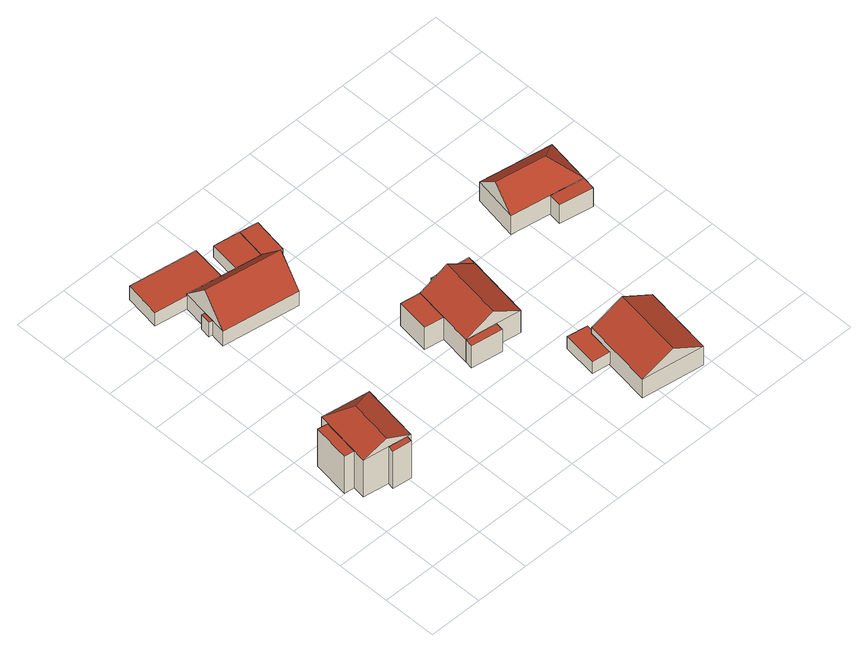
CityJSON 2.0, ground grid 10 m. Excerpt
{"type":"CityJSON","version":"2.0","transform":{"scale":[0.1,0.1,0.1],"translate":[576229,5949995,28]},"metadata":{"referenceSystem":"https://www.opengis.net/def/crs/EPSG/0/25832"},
"CityObjects":{
"building1":{"type":"Building","attributes":{"Gemeindeschluessel":"02500523","Geometrietyp2DReferenz":"Polygon","function":"31001_1010"},"children":["building1-1","building1-2","building1-3"]},
"building1-1":{"type":"BuildingPart","attributes":{"QualitaetDacherkennung":"73","Firsthoehe":"8.35111722554063","Traufhoehe":"8.35111722554063","tridicon_Dachform":"Polyflachdachhaus","roofType":"1000","measuredHeight":8.35,"storeysAboveGround":2},"parents":["building1"],"geometry":[{"type":"Solid","lod":"2","boundaries":[[[[0,1,2,3]],[[4,5,1,0]],[[6,7,5,4]],[[3,2,7,6]],[[4,0,3,6]],[[1,5,7,2]]]],"semantics":{"surfaces":[{"type":"WallSurface"},{"type":"RoofSurface","Flaechenneigung":"90","Flaechenrichtung":"0","Flaechengroesse":"4.28626899849469"},{"type":"GroundSurface"}],"values":[[0,0,0,0,1,2]]}}]},
"building1-2":{"type":"BuildingPart","attributes":{"QualitaetDacherkennung":"86","Dachhoehe":"2.07172615194799","Firsthoehe":"10.4228433774886","Traufhoehe":"8.35111722554063","tridicon_Dachform":"Sattel-/Walmdachhaus","roofType":"5000","measuredHeight":10.42,"storeysAboveGround":2},"parents":["building1"],"geometry":[{"type":"Solid","lod":"2","boundaries":[[[[8,9,10,11]],[[12,13,9,8]],[[14,15,13,12]],[[11,10,15,14]],[[8,16,12]],[[14,17,11]],[[11,17,16,8]],[[12,16,17,14]],[[9,13,15,10]]]],"semantics":{"surfaces":[{"type":"WallSurface"},{"type":"RoofSurface","Flaechenneigung":"53.1218961070996","Flaechenrichtung":"9.02170624440812","Flaechengroesse":"15.6090647679234"},{"type":"RoofSurface","Flaechenneigung":"65.3841839108941","Flaechenrichtung":"279.026359450134","Flaechengroesse":"47.4316598759186"},{"type":"RoofSurface","Flaechenneigung":"65.3841166556567","Flaechenrichtung":"99.023392579504","Flaechengroesse":"47.4312699109183"},{"type":"GroundSurface"}],"values":[[0,0,0,0,1,0,2,3,4]]}}]},
"building1-3":{"type":"BuildingPart","attributes":{"QualitaetDacherkennung":"95","Firsthoehe":"8.35111722554063","Traufhoehe":"8.35111722554063","tridicon_Dachform":"Polyflachdachhaus","roofType":"1000","measuredHeight":8.35,"storeysAboveGround":2},"parents":["building1"],"geometry":[{"type":"Solid","lod":"2","boundaries":[[[[18,19,20,21]],[[22,23,19,18]],[[24,25,23,22]],[[21,20,25,24]],[[22,18,21,24]],[[19,23,25,20]]]],"semantics":{"surfaces":[{"type":"WallSurface"},{"type":"RoofSurface","Flaechenneigung":"90","Flaechenrichtung":"0","Flaechengroesse":"13.2261965874755"},{"type":"GroundSurface"}],"values":[[0,0,0,0,1,2]]}}]},
"building2":{"type":"Building","attributes":{"Gemeindeschluessel":"02500523","QualitaetDacherkennung":"100","Firsthoehe":"2.99616986762858","Traufhoehe":"2.99616986762858","tridicon_Dachform":"Polyflachdachhaus","Geometrietyp2DReferenz":"Polygon","function":"31001_1010","roofType":"1000","measuredHeight":3,"storeysAboveGround":1},"geometry":[{"type":"Solid","lod":"2","boundaries":[[[[26,27,28,29]],[[30,31,27,26]],[[32,33,31,30]],[[29,28,33,32]],[[30,26,29,32]],[[27,31,33,28]]]],"semantics":{"surfaces":[{"type":"WallSurface"},{"type":"RoofSurface","Flaechenneigung":"90","Flaechenrichtung":"0","Flaechengroesse":"84.7007395078755"},{"type":"GroundSurface"}],"values":[[0,0,0,0,1,2]]}}]},
"building3":{"type":"Building","attributes":{"Gemeindeschluessel":"02500523","Geometrietyp2DReferenz":"Polygon","function":"31001_1010"},"children":["building3-1","building3-2","building3-3"]},
"building3-1":{"type":"BuildingPart","attributes":{"QualitaetDacherkennung":"25","Firsthoehe":"3.18533771392919","Traufhoehe":"3.18533771392919","tridicon_Dachform":"Polyflachdachhaus","roofType":"1000","measuredHeight":3.19,"storeysAboveGround":1},"parents":["building3"],"geometry":[{"type":"Solid","lod":"2","boundaries":[[[[34,35,36,37]],[[38,39,35,34]],[[40,41,39,38]],[[37,36,41,40]],[[38,34,37,40]],[[35,39,41,36]]]],"semantics":{"surfaces":[{"type":"WallSurface"},{"type":"RoofSurface","Flaechenneigung":"90","Flaechenrichtung":"0","Flaechengroesse":"1.37463250048069"},{"type":"GroundSurface"}],"values":[[0,0,0,0,1,2]]}}]},
"building3-2":{"type":"BuildingPart","attributes":{"QualitaetDacherkennung":"99","Dachhoehe":"5.21977431894131","Firsthoehe":"8.4051120328705","Traufhoehe":"3.18533771392919","tridicon_Dachform":"Satteldachhaus","roofType":"3100","measuredHeight":8.4,"storeysAboveGround":1},"parents":["building3"],"geometry":[{"type":"Solid","lod":"2","boundaries":[[[[42,43,44,45]],[[46,47,43,42]],[[48,49,47,46]],[[45,44,49,48]],[[42,50,46]],[[48,51,45]],[[45,51,50,42]],[[46,50,51,48]],[[43,47,49,44]]]],"semantics":{"surfaces":[{"type":"WallSurface"},{"type":"RoofSurface","Flaechenneigung":"42.4028467794106","Flaechenrichtung":"9.0930219552908","Flaechengroesse":"100.84486496621"},{"type":"RoofSurface","Flaechenneigung":"42.402884784594","Flaechenrichtung":"189.091826523802","Flaechengroesse":"100.84038602044"},{"type":"GroundSurface"}],"values":[[0,0,0,0,0,0,1,2,3]]}}]},
"building3-3":{"type":"BuildingPart","attributes":{"QualitaetDacherkennung":"95","Firsthoehe":"2.60986526000554","Traufhoehe":"2.60986526000554","tridicon_Dachform":"Polyflachdachhaus","roofType":"1000","measuredHeight":2.61,"storeysAboveGround":1},"parents":["building3"],"geometry":[{"type":"Solid","lod":"2","boundaries":[[[[52,53,54,55]],[[56,57,53,52]],[[58,43,57,56]],[[55,54,43,58]],[[56,52,55,58]],[[53,57,43,54]]]],"semantics":{"surfaces":[{"type":"WallSurface"},{"type":"RoofSurface","Flaechenneigung":"90","Flaechenrichtung":"0","Flaechengroesse":"29.4154698280293"},{"type":"GroundSurface"}],"values":[[0,0,0,0,1,2]]}}]},
"building4":{"type":"Building","attributes":{"Gemeindeschluessel":"02500523","QualitaetDacherkennung":"100","Firsthoehe":"2.67188337538288","Traufhoehe":"2.67188337538288","tridicon_Dachform":"Polyflachdachhaus","Geometrietyp2DReferenz":"Polygon","function":"31001_2460","roofType":"1000","measuredHeight":2.67,"storeysAboveGround":1},"geometry":[{"type":"Solid","lod":"2","boundaries":[[[[56,59,60,61]],[[62,63,59,56]],[[64,65,63,62]],[[61,60,65,64]],[[62,56,61,64]],[[59,63,65,60]]]],"semantics":{"surfaces":[{"type":"WallSurface"},{"type":"RoofSurface","Flaechenneigung":"90","Flaechenrichtung":"0","Flaechengroesse":"23.0043670000216"},{"type":"GroundSurface"}],"values":[[0,0,0,0,1,2]]}}]},
"building5":{"type":"Building","attributes":{"Gemeindeschluessel":"02500523","Geometrietyp2DReferenz":"Polygon","function":"31001_1010"},"children":["building5-1","building5-2","building5-3","building5-4"]},
"building5-1":{"type":"BuildingPart","attributes":{"QualitaetDacherkennung":"100","Firsthoehe":"5.03195397851409","Traufhoehe":"5.03195397851409","tridicon_Dachform":"Polyflachdachhaus","roofType":"1000","measuredHeight":5.03,"storeysAboveGround":1},"parents":["building5"],"geometry":[{"type":"Solid","lod":"2","boundaries":[[[[66,67,68,69]],[[70,71,67,66]],[[72,73,71,70]],[[69,68,73,72]],[[70,66,69,72]],[[67,71,73,68]]]],"semantics":{"surfaces":[{"type":"WallSurface"},{"type":"RoofSurface","Flaechenneigung":"90","Flaechenrichtung":"0","Flaechengroesse":"8.96099443000237"},{"type":"GroundSurface"}],"values":[[0,0,0,0,1,2]]}}]},
"building5-2":{"type":"BuildingPart","attributes":{"QualitaetDacherkennung":"97","Dachhoehe":"3.17053442909734","Firsthoehe":"8.20248840761143","Traufhoehe":"5.03195397851409","tridicon_Dachform":"Satteldachhaus","roofType":"3100","measuredHeight":8.2,"storeysAboveGround":1},"parents":["building5"],"geometry":[{"type":"Solid","lod":"2","boundaries":[[[[74,75,67,66]],[[76,77,75,74]],[[78,79,77,76]],[[66,67,79,78]],[[74,80,76]],[[78,81,66]],[[66,81,80,74]],[[76,80,81,78]],[[75,77,79,67]]]],"semantics":{"surfaces":[{"type":"WallSurface"},{"type":"RoofSurface","Flaechenneigung":"58.5801380558543","Flaechenrichtung":"278.680021101218","Flaechengroesse":"72.9958686848716"},{"type":"RoofSurface","Flaechenneigung":"58.5799732865506","Flaechenrichtung":"98.6788747338515","Flaechengroesse":"72.9977710760581"},{"type":"GroundSurface"}],"values":[[0,0,0,0,0,0,1,2,3]]}}]},
"building5-3":{"type":"BuildingPart","attributes":{"QualitaetDacherkennung":"100","Firsthoehe":"5.03195397851409","Traufhoehe":"5.03195397851409","tridicon_Dachform":"Polyflachdachhaus","roofType":"1000","measuredHeight":5.03,"storeysAboveGround":1},"parents":["building5"],"geometry":[{"type":"Solid","lod":"2","boundaries":[[[[82,83,77,76]],[[84,85,83,82]],[[86,87,85,84]],[[76,77,87,86]],[[84,82,76,86]],[[83,85,87,77]]]],"semantics":{"surfaces":[{"type":"WallSurface"},{"type":"RoofSurface","Flaechenneigung":"90","Flaechenrichtung":"0","Flaechengroesse":"10.5161356003253"},{"type":"GroundSurface"}],"values":[[0,0,0,0,1,2]]}}]},
"building5-4":{"type":"BuildingPart","attributes":{"QualitaetDacherkennung":"100","Firsthoehe":"5.03195397851409","Traufhoehe":"5.03195397851409","tridicon_Dachform":"Polyflachdachhaus","roofType":"1000","measuredHeight":5.03,"storeysAboveGround":1},"parents":["building5"],"geometry":[{"type":"Solid","lod":"2","boundaries":[[[[88,89,90,91]],[[92,93,89,88]],[[74,75,93,92]],[[91,90,75,74]],[[92,88,91,74]],[[89,93,75,90]]]],"semantics":{"surfaces":[{"type":"WallSurface"},{"type":"RoofSurface","Flaechenneigung":"90","Flaechenrichtung":"0","Flaechengroesse":"22.2853583019401"},{"type":"GroundSurface"}],"values":[[0,0,0,0,1,2]]}}]},
"building6":{"type":"Building","attributes":{"Gemeindeschluessel":"02500523","QualitaetDacherkennung":"100","Firsthoehe":"2.71627747747966","Traufhoehe":"2.71627747747966","tridicon_Dachform":"Polyflachdachhaus","Geometrietyp2DReferenz":"Polygon","function":"31001_2460","roofType":"1000","measuredHeight":2.72,"storeysAboveGround":1},"geometry":[{"type":"Solid","lod":"2","boundaries":[[[[94,95,96,97]],[[98,99,95,94]],[[100,101,99,98]],[[102,103,101,100]],[[104,105,103,102]],[[97,96,105,104]],[[102,100,98,94,97,104]],[[95,99,101,103,105,96]]]],"semantics":{"surfaces":[{"type":"WallSurface"},{"type":"RoofSurface","Flaechenneigung":"90","Flaechenrichtung":"0","Flaechengroesse":"22.7610759972812"},{"type":"GroundSurface"}],"values":[[0,0,0,0,0,0,1,2]]}}]},
"building7":{"type":"Building","attributes":{"Gemeindeschluessel":"02500523","QualitaetDacherkennung":"99","Hauskoordinate":"576282,092 5949996,897","Dachhoehe":"3.30420932280182","Firsthoehe":"7.49194854837655","Traufhoehe":"4.18773922557473","tridicon_Dachform":"Satteldachhaus","Geometrietyp2DReferenz":"Polygon","function":"31001_1010","roofType":"3100","measuredHeight":7.49,"storeysAboveGround":1},"address":[{"country":"Germany","locality":"Hamburg","thoroughfareNumber":"49","thoroughfareName":"Hoisbütteler Straße","postcode":"22397"}],"geometry":[{"type":"Solid","lod":"2","boundaries":[[[[106,107,108,109]],[[110,111,107,106]],[[112,113,111,110]],[[109,108,113,112]],[[106,114,110]],[[112,115,109]],[[109,115,114,106]],[[110,114,115,112]],[[107,111,113,108]]]],"semantics":{"surfaces":[{"type":"WallSurface"},{"type":"RoofSurface","Flaechenneigung":"60.0318866779896","Flaechenrichtung":"278.636591418557","Flaechengroesse":"87.8347936399674"},{"type":"RoofSurface","Flaechenneigung":"60.0317275832473","Flaechenrichtung":"98.636591423884","Flaechengroesse":"87.8347936345964"},{"type":"GroundSurface"}],"values":[[0,0,0,0,0,0,1,2,3]]}}]},
"building8":{"type":"Building","attributes":{"Gemeindeschluessel":"02500523","Geometrietyp2DReferenz":"Polygon","function":"31001_1010"},"children":["building8-1","building8-2"]},
"building8-1":{"type":"BuildingPart","attributes":{"QualitaetDacherkennung":"100","Firsthoehe":"4.20847110836059","Traufhoehe":"4.20847110836059","tridicon_Dachform":"Polyflachdachhaus","roofType":"1000","measuredHeight":4.21,"storeysAboveGround":1},"parents":["building8"],"geometry":[{"type":"Solid","lod":"2","boundaries":[[[[116,117,118,119]],[[120,121,117,116]],[[122,123,121,120]],[[119,118,123,122]],[[120,116,119,122]],[[117,121,123,118]]]],"semantics":{"surfaces":[{"type":"WallSurface"},{"type":"RoofSurface","Flaechenneigung":"90","Flaechenrichtung":"0","Flaechengroesse":"14.9114877615794"},{"type":"GroundSurface"}],"values":[[0,0,0,0,1,2]]}}]},
"building8-2":{"type":"BuildingPart","attributes":{"QualitaetDacherkennung":"73","Dachhoehe":"3.79002428556726","Firsthoehe":"7.99849539392785","Traufhoehe":"4.20847110836059","tridicon_Dachform":"Sattel-/Walmdachhaus","roofType":"5000","measuredHeight":8,"storeysAboveGround":1},"parents":["building8"],"geometry":[{"type":"Solid","lod":"2","boundaries":[[[[124,125,126,127]],[[119,118,125,124]],[[128,129,118,119]],[[127,126,129,128]],[[124,130,119]],[[128,131,127]],[[127,131,130,124]],[[119,130,131,128]],[[125,118,129,126]]]],"semantics":{"surfaces":[{"type":"WallSurface"},{"type":"RoofSurface","Flaechenneigung":"47.3405222168154","Flaechenrichtung":"100.001605271321","Flaechengroesse":"23.933042501688"},{"type":"RoofSurface","Flaechenneigung":"48.4704009538926","Flaechenrichtung":"9.99302372878431","Flaechengroesse":"65.6537715931293"},{"type":"RoofSurface","Flaechenneigung":"48.4705018843596","Flaechenrichtung":"189.990897897155","Flaechengroesse":"65.655168916321"},{"type":"GroundSurface"}],"values":[[0,0,0,0,1,0,2,3,4]]}}]}
},
"vertices":[
[72,169,89],[72,169,5],[70,157,5],[70,157,89],[107,163,89],[107,163,5],[105,152,89],[105,152,5],
[42,284,89],[42,284,5],[25,176,5],[25,176,89],[131,270,89],[131,270,5],[114,162,89],[114,162,5],[82,250,110],[69,169,110],
[10,202,89],[10,202,5],[28,199,5],[28,199,89],[21,271,89],[21,271,5],[39,268,89],[39,268,5],
[181,696,37],[181,696,7],[57,716,7],[57,716,37],[171,629,37],[171,629,7],[46,649,37],[46,649,7],
[91,594,41],[91,594,9],[88,574,9],[88,574,41],[98,593,41],[98,593,9],[94,573,41],[94,573,9],
[246,617,41],[246,617,9],[105,640,9],[105,640,41],[231,523,41],[231,523,9],[90,546,41],[90,546,9],[238,570,93],[98,593,93],
[208,686,35],[208,686,9],[199,625,9],[199,625,35],[256,678,35],[256,678,9],[246,617,35],
[256,678,8],[245,612,8],[245,612,35],[290,672,35],[290,672,8],[279,607,35],[279,607,8],
[330,261,59],[330,261,9],[327,246,9],[327,246,59],[387,252,59],[387,252,9],[385,237,59],[385,237,9],
[348,379,59],[348,379,9],[451,364,59],[451,364,9],[432,245,59],[432,245,9],[399,372,91],[381,253,91],
[380,375,59],[380,375,9],[382,389,59],[382,389,9],[453,378,59],[453,378,9],
[303,324,59],[303,324,9],[339,318,9],[339,318,59],[312,385,59],[312,385,9],
[499,168,33],[499,168,6],[461,174,6],[461,174,33],[497,151,33],[497,151,6],[492,152,33],[492,152,6],[485,105,33],[485,105,6],[452,110,33],[452,110,6],
[492,152,47],[492,152,5],[472,21,5],[472,21,47],[606,135,47],[606,135,5],[586,4,47],[586,4,5],[549,143,80],[529,12,80],
[696,354,48],[696,354,6],[700,378,6],[700,378,48],[634,365,48],[634,365,6],[638,389,48],[638,389,6],
[714,462,48],[714,462,6],[581,485,6],[581,485,48],[566,401,48],[566,401,6],[667,427,86],[574,443,86]
]}
